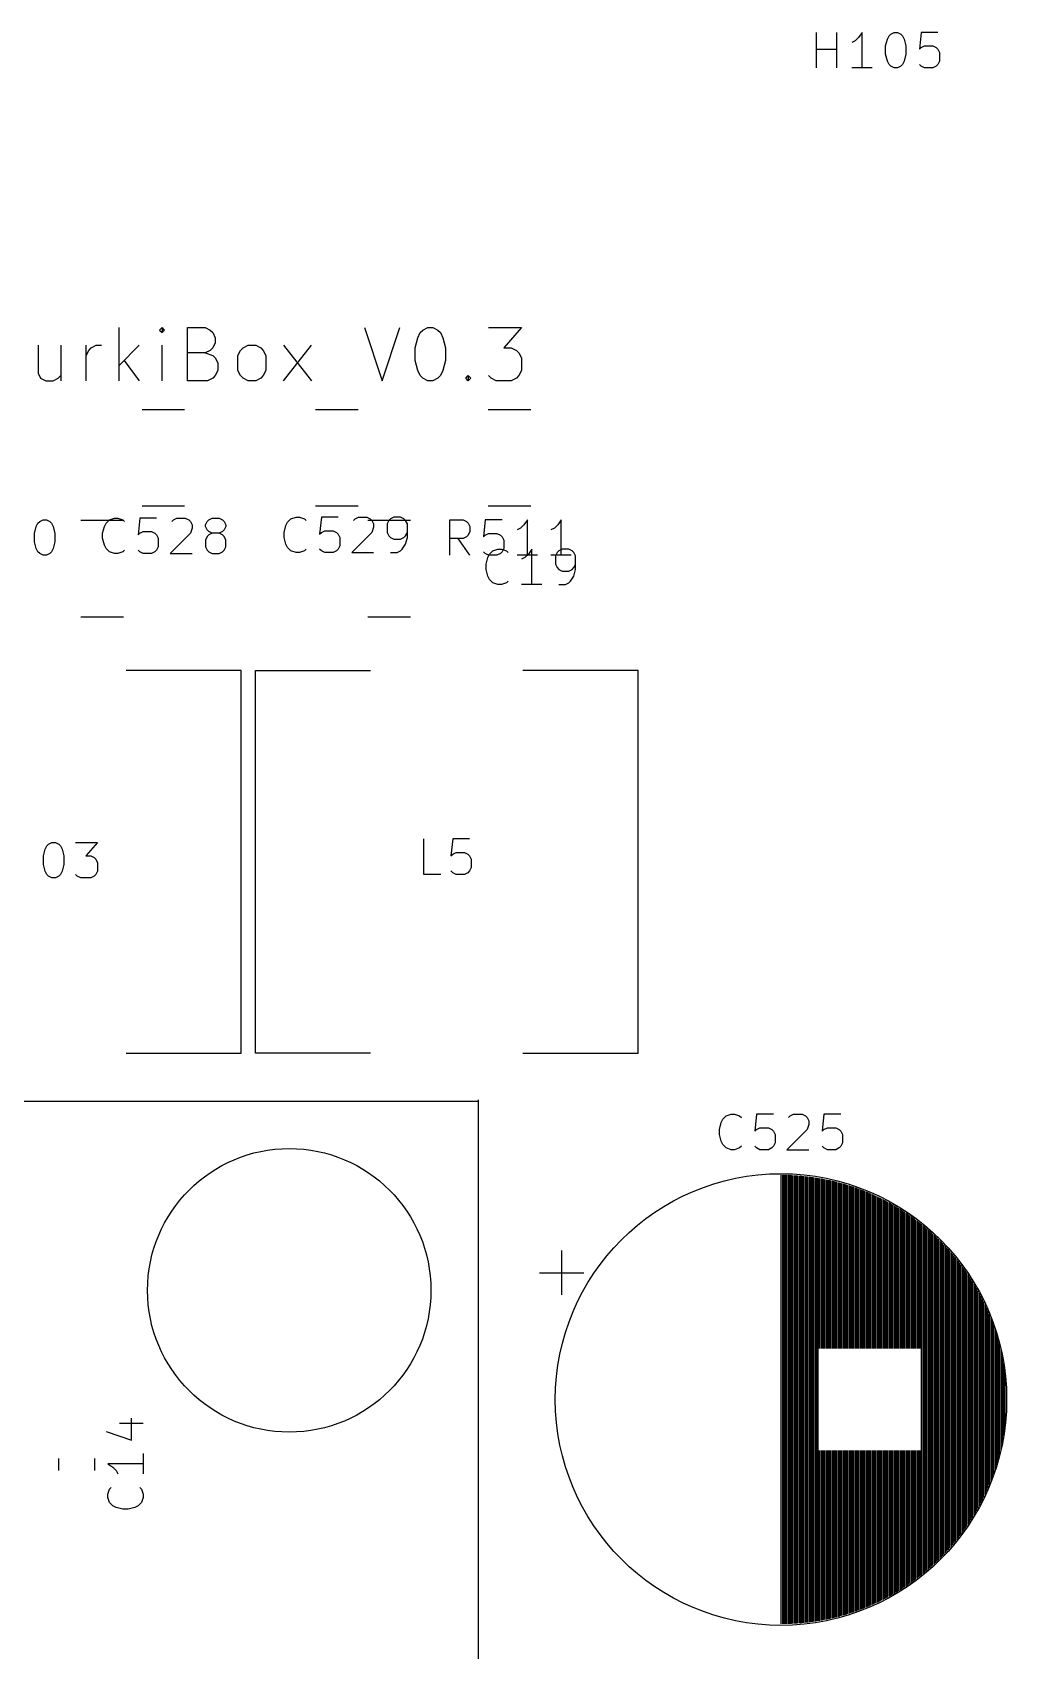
# Model space of a CAD drawing. Extents: x 51 to 209, y -132 to -32.
# Drawn here: x 181.62 to 209.12, y -78.38 to -32.74 of the extents above; entities that cross this region are included whole.
import ezdxf

# ---------------------------------------------------------------- set-up
doc = ezdxf.new("R2010")
doc.units = 0
doc.layers.add('BLACK', color=7, linetype='CONTINUOUS')

msp = doc.modelspace()

# ---------------------------------------------------------------- linework, layer by layer
at = {"layer": 'BLACK', "linetype": 'CONTINUOUS'}
for p, q in [((203.752, -33.7364), (203.752, -32.7364)), ((204.323, -33.7364), (204.323, -32.7364)), ((205.037, -32.7364), (204.942, -32.8792)), ((205.037, -33.7364), (205.037, -32.7364)), ((205.752, -32.9269), (205.799, -32.8316)), ((205.799, -32.8316), (205.847, -32.784)), ((205.847, -32.784), (205.942, -32.7364)), ((205.942, -32.7364), (206.037, -32.7364)), ((206.037, -32.7364), (206.133, -32.784)), ((206.133, -32.784), (206.18, -32.8316)), ((206.18, -32.8316), (206.228, -32.9269)), ((206.704, -32.7364), (206.656, -33.2126)), ((207.18, -32.7364), (206.704, -32.7364)), ((203.752, -33.2126), (204.323, -33.2126)), ((204.847, -32.9745), (204.752, -33.0221)), ((204.942, -32.8792), (204.847, -32.9745)), ((205.704, -33.1173), (205.752, -32.9269)), ((205.704, -33.3554), (205.704, -33.1173)), ((206.228, -32.9269), (206.276, -33.1173)), ((206.276, -33.1173), (206.276, -33.3554)), ((206.656, -33.2126), (206.704, -33.165)), ((206.704, -33.165), (206.799, -33.1173)), ((206.799, -33.1173), (207.037, -33.1173)), ((207.037, -33.1173), (207.133, -33.165)), ((207.133, -33.165), (207.18, -33.2126)), ((207.18, -33.2126), (207.228, -33.3078)), ((207.228, -33.3078), (207.228, -33.5459)), ((205.323, -33.7364), (204.752, -33.7364)), ((205.752, -33.5459), (205.704, -33.3554)), ((205.799, -33.6411), (205.752, -33.5459)), ((205.847, -33.6888), (205.799, -33.6411)), ((205.942, -33.7364), (205.847, -33.6888)), ((206.037, -33.7364), (205.942, -33.7364)), ((206.133, -33.6888), (206.037, -33.7364)), ((206.18, -33.6411), (206.133, -33.6888)), ((206.228, -33.5459), (206.18, -33.6411)), ((206.276, -33.3554), (206.228, -33.5459)), ((206.704, -33.6888), (206.656, -33.6411)), ((206.799, -33.7364), (206.704, -33.6888)), ((207.037, -33.7364), (206.799, -33.7364)), ((207.133, -33.6888), (207.037, -33.7364)), ((207.18, -33.6411), (207.133, -33.6888)), ((207.228, -33.5459), (207.18, -33.6411)), ((184.066, -42.5626), (184.066, -41.0626)), ((185.28, -41.0626), (185.209, -41.134)), ((185.352, -41.134), (185.28, -41.0626)), ((185.28, -41.0626), (185.28, -41.2054)), ((185.995, -42.5626), (185.995, -41.0626)), ((185.995, -41.0626), (186.495, -41.0626)), ((186.495, -41.0626), (186.637, -41.134)), ((190.995, -41.0626), (191.495, -42.5626)), ((191.495, -42.5626), (191.995, -41.0626)), ((192.637, -41.134), (192.78, -41.0626)), ((192.78, -41.0626), (192.923, -41.0626)), ((192.923, -41.0626), (193.066, -41.134)), ((194.495, -41.0626), (195.423, -41.0626)), ((195.423, -41.0626), (194.923, -41.634)), ((185.209, -41.134), (185.28, -41.2054)), ((185.28, -41.2054), (185.352, -41.134)), ((186.637, -41.134), (186.709, -41.2054)), ((186.709, -41.2054), (186.78, -41.3483)), ((186.78, -41.4911), (186.709, -41.634)), ((186.78, -41.3483), (186.78, -41.4911)), ((192.423, -41.634), (192.495, -41.3483)), ((192.495, -41.3483), (192.566, -41.2054)), ((192.566, -41.2054), (192.637, -41.134)), ((193.066, -41.134), (193.137, -41.2054)), ((193.137, -41.2054), (193.209, -41.3483)), ((193.209, -41.3483), (193.28, -41.634)), ((181.78, -41.5626), (181.78, -42.3483)), ((182.423, -41.5626), (182.423, -42.5626)), ((183.137, -42.5626), (183.137, -41.5626)), ((183.137, -41.8483), (183.209, -41.7054)), ((183.209, -41.7054), (183.28, -41.634)), ((183.28, -41.634), (183.423, -41.5626)), ((183.423, -41.5626), (183.566, -41.5626)), ((184.637, -41.5626), (184.066, -42.134)), ((184.209, -41.9911), (184.637, -42.5626)), ((185.28, -42.5626), (185.28, -41.5626)), ((186.495, -41.7769), (185.995, -41.7769)), ((186.637, -41.7054), (186.495, -41.7769)), ((186.495, -41.7769), (186.709, -41.8483)), ((186.709, -41.634), (186.637, -41.7054)), ((186.709, -41.8483), (186.78, -41.9197)), ((186.78, -41.9197), (186.852, -42.0626)), ((187.423, -41.8483), (187.495, -41.7054)), ((187.423, -42.2769), (187.423, -41.8483)), ((187.495, -41.7054), (187.566, -41.634)), ((187.566, -41.634), (187.709, -41.5626)), ((187.709, -41.5626), (187.923, -41.5626)), ((187.923, -41.5626), (188.066, -41.634)), ((188.066, -41.634), (188.137, -41.7054)), ((188.137, -41.7054), (188.209, -41.8483)), ((188.209, -41.8483), (188.209, -42.2769)), ((188.709, -42.5626), (189.495, -41.5626)), ((188.709, -41.5626), (189.495, -42.5626)), ((192.423, -41.9911), (192.423, -41.634)), ((192.495, -42.2769), (192.423, -41.9911)), ((193.28, -41.9911), (193.209, -42.2769)), ((193.28, -41.634), (193.28, -41.9911)), ((194.923, -41.634), (195.137, -41.634)), ((195.137, -41.634), (195.28, -41.7054)), ((195.28, -41.7054), (195.352, -41.7769)), ((195.352, -41.7769), (195.423, -41.9197)), ((195.423, -41.9197), (195.423, -42.2769)), ((181.78, -42.3483), (181.852, -42.4911)), ((182.352, -42.4911), (182.423, -42.4197)), ((186.78, -42.4197), (186.709, -42.4911)), ((186.852, -42.2769), (186.78, -42.4197)), ((186.852, -42.0626), (186.852, -42.2769)), ((187.495, -42.4197), (187.423, -42.2769)), ((187.566, -42.4911), (187.495, -42.4197)), ((188.137, -42.4197), (188.066, -42.4911)), ((188.209, -42.2769), (188.137, -42.4197)), ((192.566, -42.4197), (192.495, -42.2769)), ((192.637, -42.4911), (192.566, -42.4197)), ((193.137, -42.4197), (193.066, -42.4911)), ((193.209, -42.2769), (193.137, -42.4197)), ((193.852, -42.4911), (193.923, -42.4197)), ((193.923, -42.4197), (193.995, -42.4911)), ((193.923, -42.4197), (193.923, -42.5626)), ((194.566, -42.4911), (194.495, -42.4197)), ((195.352, -42.4197), (195.28, -42.4911)), ((195.423, -42.2769), (195.352, -42.4197)), ((181.852, -42.4911), (181.995, -42.5626)), ((181.995, -42.5626), (182.209, -42.5626)), ((182.209, -42.5626), (182.352, -42.4911)), ((186.566, -42.5626), (185.995, -42.5626)), ((186.709, -42.4911), (186.566, -42.5626)), ((187.709, -42.5626), (187.566, -42.4911)), ((187.923, -42.5626), (187.709, -42.5626)), ((188.066, -42.4911), (187.923, -42.5626)), ((192.78, -42.5626), (192.637, -42.4911)), ((192.923, -42.5626), (192.78, -42.5626)), ((193.066, -42.4911), (192.923, -42.5626)), ((193.923, -42.5626), (193.852, -42.4911)), ((193.995, -42.4911), (193.923, -42.5626)), ((194.709, -42.5626), (194.566, -42.4911)), ((195.137, -42.5626), (194.709, -42.5626)), ((195.28, -42.4911), (195.137, -42.5626)), ((184.714, -43.374), (185.918, -43.374)), ((189.614, -43.374), (190.818, -43.374)), ((194.489, -43.374), (195.693, -43.374)), ((184.714, -46.094), (185.918, -46.094)), ((189.614, -46.094), (190.818, -46.094)), ((194.489, -46.094), (195.693, -46.094)), ((181.778, -46.5816), (181.826, -46.534)), ((181.826, -46.534), (181.921, -46.4864)), ((181.921, -46.4864), (182.016, -46.4864)), ((182.016, -46.4864), (182.111, -46.534)), ((182.111, -46.534), (182.159, -46.5816)), ((182.989, -46.499), (184.193, -46.499)), ((183.698, -46.5792), (183.793, -46.484)), ((183.793, -46.484), (183.936, -46.4364)), ((183.936, -46.4364), (184.031, -46.4364)), ((184.031, -46.4364), (184.174, -46.484)), ((184.174, -46.484), (184.222, -46.5316)), ((184.651, -46.4364), (184.603, -46.9126)), ((185.127, -46.4364), (184.651, -46.4364)), ((185.555, -46.5316), (185.603, -46.484)), ((185.603, -46.484), (185.698, -46.4364)), ((185.698, -46.4364), (185.936, -46.4364)), ((185.936, -46.4364), (186.031, -46.484)), ((186.031, -46.484), (186.079, -46.5316)), ((186.079, -46.5316), (186.127, -46.6269)), ((186.508, -46.6269), (186.555, -46.5316)), ((186.555, -46.5316), (186.603, -46.484)), ((186.603, -46.484), (186.698, -46.4364)), ((186.698, -46.4364), (186.889, -46.4364)), ((186.889, -46.4364), (186.984, -46.484)), ((186.984, -46.484), (187.031, -46.5316)), ((187.031, -46.5316), (187.079, -46.6269)), ((188.776, -46.6495), (188.823, -46.5542)), ((188.823, -46.5542), (188.918, -46.459)), ((188.918, -46.459), (189.061, -46.4114)), ((189.061, -46.4114), (189.156, -46.4114)), ((189.156, -46.4114), (189.299, -46.459)), ((189.299, -46.459), (189.347, -46.5066)), ((189.776, -46.4114), (189.728, -46.8876)), ((190.252, -46.4114), (189.776, -46.4114)), ((190.68, -46.5066), (190.728, -46.459)), ((190.728, -46.459), (190.823, -46.4114)), ((190.823, -46.4114), (191.061, -46.4114)), ((191.061, -46.4114), (191.156, -46.459)), ((191.089, -46.499), (192.293, -46.499)), ((191.156, -46.459), (191.204, -46.5066)), ((191.204, -46.5066), (191.252, -46.6019)), ((191.68, -46.5066), (191.633, -46.6019)), ((191.728, -46.459), (191.68, -46.5066)), ((191.823, -46.4114), (191.728, -46.459)), ((192.014, -46.4114), (191.823, -46.4114)), ((192.109, -46.459), (192.014, -46.4114)), ((192.156, -46.5066), (192.109, -46.459)), ((192.204, -46.6019), (192.156, -46.5066)), ((193.401, -47.4864), (193.401, -46.4864)), ((193.401, -46.4864), (193.781, -46.4864)), ((193.781, -46.4864), (193.877, -46.534)), ((193.877, -46.534), (193.924, -46.5816)), ((194.401, -46.4864), (194.353, -46.9626)), ((194.877, -46.4864), (194.401, -46.4864)), ((195.591, -46.4864), (195.496, -46.6292)), ((195.591, -47.4864), (195.591, -46.4864)), ((196.543, -46.4864), (196.448, -46.6292)), ((196.543, -47.4864), (196.543, -46.4864)), ((181.683, -46.8673), (181.73, -46.6769)), ((181.683, -47.1054), (181.683, -46.8673)), ((181.73, -46.6769), (181.778, -46.5816)), ((182.159, -46.5816), (182.206, -46.6769)), ((182.206, -46.6769), (182.254, -46.8673)), ((182.254, -46.8673), (182.254, -47.1054)), ((183.603, -46.865), (183.651, -46.6745)), ((183.603, -47.0078), (183.603, -46.865)), ((183.651, -47.1983), (183.603, -47.0078)), ((183.651, -46.6745), (183.698, -46.5792)), ((184.603, -46.9126), (184.651, -46.865)), ((184.651, -46.865), (184.746, -46.8173)), ((184.746, -46.8173), (184.984, -46.8173)), ((184.984, -46.8173), (185.079, -46.865)), ((185.079, -46.865), (185.127, -46.9126)), ((185.127, -46.9126), (185.174, -47.0078)), ((185.174, -47.0078), (185.174, -47.2459)), ((186.079, -46.865), (185.508, -47.4364)), ((186.127, -46.7221), (186.079, -46.865)), ((186.127, -46.6269), (186.127, -46.7221)), ((186.508, -46.6745), (186.508, -46.6269)), ((186.555, -46.7697), (186.508, -46.6745)), ((186.555, -46.9602), (186.508, -47.0554)), ((186.603, -46.8173), (186.555, -46.7697)), ((186.603, -46.9126), (186.555, -46.9602)), ((186.698, -46.865), (186.603, -46.8173)), ((186.698, -46.865), (186.603, -46.9126)), ((186.889, -46.865), (186.698, -46.865)), ((186.984, -46.8173), (186.889, -46.865)), ((186.984, -46.9126), (186.889, -46.865)), ((187.031, -46.7697), (186.984, -46.8173)), ((187.031, -46.9602), (186.984, -46.9126)), ((187.079, -46.6745), (187.031, -46.7697)), ((187.079, -47.0554), (187.031, -46.9602)), ((187.079, -46.6269), (187.079, -46.6745)), ((188.728, -46.84), (188.776, -46.6495)), ((188.728, -46.9828), (188.728, -46.84)), ((188.776, -47.1733), (188.728, -46.9828)), ((189.728, -46.8876), (189.776, -46.84)), ((189.776, -46.84), (189.871, -46.7923)), ((189.871, -46.7923), (190.109, -46.7923)), ((190.109, -46.7923), (190.204, -46.84)), ((190.204, -46.84), (190.252, -46.8876)), ((190.252, -46.8876), (190.299, -46.9828)), ((190.299, -46.9828), (190.299, -47.2209)), ((191.204, -46.84), (190.633, -47.4114)), ((191.252, -46.6971), (191.204, -46.84)), ((191.252, -46.6019), (191.252, -46.6971)), ((191.633, -46.6019), (191.633, -46.84)), ((191.633, -46.84), (191.68, -46.9352)), ((191.68, -46.9352), (191.728, -46.9828)), ((191.728, -46.9828), (191.823, -47.0304)), ((192.014, -47.0304), (192.109, -46.9828)), ((192.109, -46.9828), (192.156, -46.9352)), ((192.156, -46.9352), (192.204, -46.84)), ((192.156, -47.1733), (192.204, -46.9828)), ((192.204, -46.9828), (192.204, -46.6019)), ((193.781, -47.0102), (193.401, -47.0102)), ((193.972, -47.4864), (193.639, -47.0102)), ((193.877, -46.9626), (193.781, -47.0102)), ((193.924, -46.915), (193.877, -46.9626)), ((193.924, -46.5816), (193.972, -46.6769)), ((193.972, -46.8197), (193.924, -46.915)), ((193.972, -46.6769), (193.972, -46.8197)), ((194.353, -46.9626), (194.401, -46.915)), ((194.401, -46.915), (194.496, -46.8673)), ((194.496, -46.8673), (194.734, -46.8673)), ((194.734, -46.8673), (194.829, -46.915)), ((194.829, -46.915), (194.877, -46.9626)), ((194.877, -46.9626), (194.924, -47.0578)), ((195.401, -46.7245), (195.305, -46.7721)), ((195.496, -46.6292), (195.401, -46.7245)), ((196.353, -46.7245), (196.258, -46.7721)), ((196.448, -46.6292), (196.353, -46.7245)), ((181.73, -47.2959), (181.683, -47.1054)), ((181.778, -47.3911), (181.73, -47.2959)), ((181.826, -47.4388), (181.778, -47.3911)), ((181.921, -47.4864), (181.826, -47.4388)), ((182.111, -47.4388), (182.016, -47.4864)), ((182.159, -47.3911), (182.111, -47.4388)), ((182.206, -47.2959), (182.159, -47.3911)), ((182.254, -47.1054), (182.206, -47.2959)), ((183.698, -47.2935), (183.651, -47.1983)), ((183.793, -47.3888), (183.698, -47.2935)), ((183.936, -47.4364), (183.793, -47.3888)), ((184.031, -47.4364), (183.936, -47.4364)), ((184.174, -47.3888), (184.031, -47.4364)), ((184.222, -47.3411), (184.174, -47.3888)), ((184.651, -47.3888), (184.603, -47.3411)), ((184.746, -47.4364), (184.651, -47.3888)), ((184.984, -47.4364), (184.746, -47.4364)), ((185.079, -47.3888), (184.984, -47.4364)), ((185.127, -47.3411), (185.079, -47.3888)), ((185.174, -47.2459), (185.127, -47.3411)), ((185.508, -47.4364), (186.127, -47.4364)), ((186.508, -47.0554), (186.508, -47.2459)), ((186.508, -47.2459), (186.555, -47.3411)), ((186.555, -47.3411), (186.603, -47.3888)), ((186.603, -47.3888), (186.698, -47.4364)), ((186.698, -47.4364), (186.889, -47.4364)), ((186.889, -47.4364), (186.984, -47.3888)), ((186.984, -47.3888), (187.031, -47.3411)), ((187.031, -47.3411), (187.079, -47.2459)), ((187.079, -47.2459), (187.079, -47.0554)), ((188.823, -47.2685), (188.776, -47.1733)), ((188.918, -47.3638), (188.823, -47.2685)), ((189.061, -47.4114), (188.918, -47.3638)), ((189.156, -47.4114), (189.061, -47.4114)), ((189.299, -47.3638), (189.156, -47.4114)), ((189.347, -47.3161), (189.299, -47.3638)), ((189.776, -47.3638), (189.728, -47.3161)), ((189.871, -47.4114), (189.776, -47.3638)), ((190.109, -47.4114), (189.871, -47.4114)), ((190.204, -47.3638), (190.109, -47.4114)), ((190.252, -47.3161), (190.204, -47.3638)), ((190.299, -47.2209), (190.252, -47.3161)), ((190.633, -47.4114), (191.252, -47.4114)), ((191.728, -47.4114), (191.918, -47.4114)), ((191.823, -47.0304), (192.014, -47.0304)), ((191.918, -47.4114), (192.014, -47.3638)), ((192.014, -47.3638), (192.061, -47.3161)), ((192.061, -47.3161), (192.156, -47.1733)), ((194.401, -47.4388), (194.353, -47.3911)), ((194.496, -47.4864), (194.401, -47.4388)), ((194.477, -47.5495), (194.524, -47.4542)), ((194.524, -47.4542), (194.62, -47.359)), ((194.62, -47.359), (194.762, -47.3114)), ((194.829, -47.4388), (194.734, -47.4864)), ((194.762, -47.3114), (194.858, -47.3114)), ((194.877, -47.3911), (194.829, -47.4388)), ((194.858, -47.3114), (195.001, -47.359)), ((194.924, -47.2959), (194.877, -47.3911)), ((194.924, -47.0578), (194.924, -47.2959)), ((195.001, -47.359), (195.048, -47.4066)), ((195.62, -47.4542), (195.524, -47.5495)), ((195.715, -47.3114), (195.62, -47.4542)), ((195.715, -48.3114), (195.715, -47.3114)), ((196.429, -47.4066), (196.381, -47.5019)), ((196.477, -47.359), (196.429, -47.4066)), ((196.572, -47.3114), (196.477, -47.359)), ((196.762, -47.3114), (196.572, -47.3114)), ((196.858, -47.359), (196.762, -47.3114)), ((196.905, -47.4066), (196.858, -47.359)), ((196.953, -47.5019), (196.905, -47.4066)), ((182.016, -47.4864), (181.921, -47.4864)), ((194.429, -47.74), (194.477, -47.5495)), ((194.429, -47.8828), (194.429, -47.74)), ((194.477, -48.0733), (194.429, -47.8828)), ((194.734, -47.4864), (194.496, -47.4864)), ((195.877, -47.4864), (195.305, -47.4864)), ((195.524, -47.5495), (195.429, -47.5971)), ((196.829, -47.4864), (196.258, -47.4864)), ((196.381, -47.5019), (196.381, -47.74)), ((196.381, -47.74), (196.429, -47.8352)), ((196.429, -47.8352), (196.477, -47.8828)), ((196.477, -47.8828), (196.572, -47.9304)), ((196.762, -47.9304), (196.858, -47.8828)), ((196.858, -47.8828), (196.905, -47.8352)), ((196.905, -47.8352), (196.953, -47.74)), ((196.905, -48.0733), (196.953, -47.8828)), ((196.953, -47.8828), (196.953, -47.5019)), ((194.524, -48.1685), (194.477, -48.0733)), ((194.62, -48.2638), (194.524, -48.1685)), ((194.762, -48.3114), (194.62, -48.2638)), ((194.858, -48.3114), (194.762, -48.3114)), ((195.001, -48.2638), (194.858, -48.3114)), ((195.048, -48.2161), (195.001, -48.2638)), ((196.001, -48.3114), (195.429, -48.3114)), ((196.477, -48.3114), (196.667, -48.3114)), ((196.572, -47.9304), (196.762, -47.9304)), ((196.667, -48.3114), (196.762, -48.2638)), ((196.762, -48.2638), (196.81, -48.2161)), ((196.81, -48.2161), (196.905, -48.0733)), ((182.989, -49.219), (184.193, -49.219)), ((191.089, -49.219), (192.293, -49.219)), ((187.516, -50.734), (184.266, -50.734)), ((187.516, -61.534), (187.516, -50.734)), ((187.916, -50.734), (191.166, -50.734)), ((187.916, -61.534), (187.916, -50.734)), ((198.716, -50.734), (195.466, -50.734)), ((198.716, -61.534), (198.716, -50.734)), ((181.983, -55.7769), (182.03, -55.6816)), ((182.03, -55.6816), (182.078, -55.634)), ((182.078, -55.634), (182.173, -55.5864)), ((182.173, -55.5864), (182.268, -55.5864)), ((182.268, -55.5864), (182.364, -55.634)), ((182.364, -55.634), (182.411, -55.6816)), ((182.411, -55.6816), (182.459, -55.7769)), ((182.84, -55.5864), (183.459, -55.5864)), ((183.459, -55.5864), (183.126, -55.9673)), ((192.673, -56.4864), (192.673, -55.4864)), ((193.483, -55.4864), (193.435, -55.9626)), ((193.959, -55.4864), (193.483, -55.4864)), ((181.935, -55.9673), (181.983, -55.7769)), ((181.935, -56.2054), (181.935, -55.9673)), ((182.459, -55.7769), (182.506, -55.9673)), ((182.506, -55.9673), (182.506, -56.2054)), ((183.126, -55.9673), (183.268, -55.9673)), ((183.268, -55.9673), (183.364, -56.015)), ((183.364, -56.015), (183.411, -56.0626)), ((183.411, -56.0626), (183.459, -56.1578)), ((193.435, -55.9626), (193.483, -55.915)), ((193.483, -55.915), (193.578, -55.8673)), ((193.578, -55.8673), (193.816, -55.8673)), ((193.816, -55.8673), (193.911, -55.915)), ((193.911, -55.915), (193.959, -55.9626)), ((193.959, -55.9626), (194.006, -56.0578)), ((194.006, -56.0578), (194.006, -56.2959)), ((181.983, -56.3959), (181.935, -56.2054)), ((182.03, -56.4911), (181.983, -56.3959)), ((182.078, -56.5388), (182.03, -56.4911)), ((182.173, -56.5864), (182.078, -56.5388)), ((182.268, -56.5864), (182.173, -56.5864)), ((182.364, -56.5388), (182.268, -56.5864)), ((182.411, -56.4911), (182.364, -56.5388)), ((182.459, -56.3959), (182.411, -56.4911)), ((182.506, -56.2054), (182.459, -56.3959)), ((182.887, -56.5388), (182.84, -56.4911)), ((182.983, -56.5864), (182.887, -56.5388)), ((183.268, -56.5864), (182.983, -56.5864)), ((183.364, -56.5388), (183.268, -56.5864)), ((183.411, -56.4911), (183.364, -56.5388)), ((183.459, -56.3959), (183.411, -56.4911)), ((183.459, -56.1578), (183.459, -56.3959)), ((193.149, -56.4864), (192.673, -56.4864)), ((193.483, -56.4388), (193.435, -56.3911)), ((193.578, -56.4864), (193.483, -56.4388)), ((193.816, -56.4864), (193.578, -56.4864)), ((193.911, -56.4388), (193.816, -56.4864)), ((193.959, -56.3911), (193.911, -56.4388)), ((194.006, -56.2959), (193.959, -56.3911)), ((184.266, -61.534), (187.516, -61.534)), ((191.166, -61.534), (187.916, -61.534)), ((195.466, -61.534), (198.716, -61.534)), ((136.295, -62.885), (194.205, -62.885)), ((194.205, -62.845), (194.205, -99.755)), ((201.06, -63.4905), (201.107, -63.3952)), ((201.107, -63.3952), (201.202, -63.3)), ((201.202, -63.3), (201.345, -63.2524)), ((201.345, -63.2524), (201.44, -63.2524)), ((201.44, -63.2524), (201.583, -63.3)), ((201.583, -63.3), (201.631, -63.3476)), ((202.06, -63.2524), (202.012, -63.7286)), ((202.536, -63.2524), (202.06, -63.2524)), ((202.964, -63.3476), (203.012, -63.3)), ((203.012, -63.3), (203.107, -63.2524)), ((203.107, -63.2524), (203.345, -63.2524)), ((203.345, -63.2524), (203.44, -63.3)), ((203.44, -63.3), (203.488, -63.3476)), ((203.488, -63.3476), (203.536, -63.4429)), ((203.536, -63.4429), (203.536, -63.5381)), ((203.964, -63.2524), (203.917, -63.7286)), ((204.44, -63.2524), (203.964, -63.2524)), ((201.012, -63.681), (201.06, -63.4905)), ((201.012, -63.8238), (201.012, -63.681)), ((201.06, -64.0143), (201.012, -63.8238)), ((202.012, -63.7286), (202.06, -63.681)), ((202.06, -63.681), (202.155, -63.6333)), ((202.155, -63.6333), (202.393, -63.6333)), ((202.393, -63.6333), (202.488, -63.681)), ((202.488, -63.681), (202.536, -63.7286)), ((202.536, -63.7286), (202.583, -63.8238)), ((202.583, -63.8238), (202.583, -64.0619)), ((203.488, -63.681), (202.917, -64.2524)), ((203.536, -63.5381), (203.488, -63.681)), ((203.917, -63.7286), (203.964, -63.681)), ((203.964, -63.681), (204.06, -63.6333)), ((204.06, -63.6333), (204.298, -63.6333)), ((204.298, -63.6333), (204.393, -63.681)), ((204.393, -63.681), (204.44, -63.7286)), ((204.44, -63.7286), (204.488, -63.8238)), ((204.488, -63.8238), (204.488, -64.0619)), ((201.107, -64.1095), (201.06, -64.0143)), ((201.202, -64.2048), (201.107, -64.1095)), ((201.345, -64.2524), (201.202, -64.2048)), ((201.44, -64.2524), (201.345, -64.2524)), ((201.583, -64.2048), (201.44, -64.2524)), ((201.631, -64.1571), (201.583, -64.2048)), ((202.06, -64.2048), (202.012, -64.1571)), ((202.155, -64.2524), (202.06, -64.2048)), ((202.393, -64.2524), (202.155, -64.2524)), ((202.488, -64.2048), (202.393, -64.2524)), ((202.536, -64.1571), (202.488, -64.2048)), ((202.583, -64.0619), (202.536, -64.1571)), ((202.917, -64.2524), (203.536, -64.2524)), ((203.964, -64.2048), (203.917, -64.1571)), ((204.06, -64.2524), (203.964, -64.2048)), ((204.298, -64.2524), (204.06, -64.2524)), ((204.393, -64.2048), (204.298, -64.2524)), ((204.44, -64.1571), (204.393, -64.2048)), ((204.488, -64.0619), (204.44, -64.1571)), ((202.75, -64.97), (202.75, -77.63)), ((202.79, -64.97), (202.79, -77.63)), ((202.83, -64.97), (202.83, -77.63)), ((202.87, -64.971), (202.87, -77.629)), ((202.91, -64.972), (202.91, -77.628)), ((202.95, -64.973), (202.95, -77.627)), ((202.99, -64.974), (202.99, -77.626)), ((203.03, -64.976), (203.03, -77.624)), ((203.07, -64.978), (203.07, -77.622)), ((203.11, -64.98), (203.11, -77.62)), ((203.15, -64.982), (203.15, -77.618)), ((203.19, -64.985), (203.19, -77.615)), ((203.23, -64.988), (203.23, -77.612)), ((203.27, -64.991), (203.27, -77.609)), ((203.31, -64.994), (203.31, -77.606)), ((203.35, -64.998), (203.35, -77.602)), ((203.39, -65.002), (203.39, -77.598)), ((203.43, -65.006), (203.43, -77.594)), ((203.471, -65.01), (203.471, -77.59)), ((203.511, -65.015), (203.511, -77.585)), ((203.551, -65.02), (203.551, -77.58)), ((203.591, -65.025), (203.591, -77.575)), ((203.631, -65.031), (203.631, -77.569)), ((203.671, -65.036), (203.671, -77.564)), ((203.711, -65.042), (203.711, -77.558)), ((203.751, -65.048), (203.751, -77.552)), ((203.791, -65.055), (203.791, -77.545)), ((203.831, -65.062), (203.831, -69.86)), ((203.871, -65.069), (203.871, -69.86)), ((203.911, -65.076), (203.911, -69.86)), ((203.951, -65.084), (203.951, -69.86)), ((203.991, -65.091), (203.991, -69.86)), ((204.031, -65.099), (204.031, -69.86)), ((204.071, -65.108), (204.071, -69.86)), ((204.111, -65.116), (204.111, -69.86)), ((204.151, -65.125), (204.151, -69.86)), ((204.191, -65.134), (204.191, -69.86)), ((204.231, -65.144), (204.231, -69.86)), ((204.271, -65.154), (204.271, -69.86)), ((204.311, -65.163), (204.311, -69.86)), ((204.351, -65.174), (204.351, -69.86)), ((204.391, -65.184), (204.391, -69.86)), ((204.431, -65.195), (204.431, -69.86)), ((204.471, -65.206), (204.471, -69.86)), ((204.511, -65.217), (204.511, -69.86)), ((204.551, -65.229), (204.551, -69.86)), ((204.591, -65.241), (204.591, -69.86)), ((204.631, -65.253), (204.631, -69.86)), ((204.671, -65.266), (204.671, -69.86)), ((204.711, -65.279), (204.711, -69.86)), ((204.751, -65.292), (204.751, -69.86)), ((204.791, -65.305), (204.791, -69.86)), ((204.831, -65.319), (204.831, -69.86)), ((204.871, -65.333), (204.871, -69.86)), ((204.911, -65.347), (204.911, -69.86)), ((204.951, -65.361), (204.951, -69.86)), ((204.991, -65.376), (204.991, -69.86)), ((205.031, -65.392), (205.031, -69.86)), ((205.071, -65.407), (205.071, -69.86)), ((205.111, -65.423), (205.111, -69.86)), ((205.151, -65.439), (205.151, -69.86)), ((205.191, -65.455), (205.191, -69.86)), ((205.231, -65.472), (205.231, -69.86)), ((205.271, -65.489), (205.271, -69.86)), ((205.311, -65.507), (205.311, -69.86)), ((205.351, -65.524), (205.351, -69.86)), ((205.391, -65.542), (205.391, -69.86)), ((205.431, -65.561), (205.431, -69.86)), ((205.471, -65.579), (205.471, -69.86)), ((205.511, -65.598), (205.511, -69.86)), ((205.551, -65.618), (205.551, -69.86)), ((205.591, -65.638), (205.591, -69.86)), ((205.631, -65.658), (205.631, -69.86)), ((205.671, -65.678), (205.671, -69.86)), ((205.711, -65.699), (205.711, -69.86)), ((205.751, -65.72), (205.751, -69.86)), ((205.791, -65.742), (205.791, -69.86)), ((205.831, -65.764), (205.831, -69.86)), ((205.871, -65.786), (205.871, -69.86)), ((205.911, -65.809), (205.911, -69.86)), ((205.951, -65.832), (205.951, -69.86)), ((205.991, -65.855), (205.991, -69.86)), ((206.031, -65.879), (206.031, -69.86)), ((206.071, -65.903), (206.071, -69.86)), ((206.111, -65.928), (206.111, -69.86)), ((206.151, -65.953), (206.151, -69.86)), ((206.191, -65.978), (206.191, -69.86)), ((206.231, -66.004), (206.231, -69.86)), ((206.271, -66.03), (206.271, -69.86)), ((206.311, -66.057), (206.311, -69.86)), ((206.351, -66.084), (206.351, -69.86)), ((206.391, -66.112), (206.391, -69.86)), ((206.431, -66.14), (206.431, -69.86)), ((206.471, -66.169), (206.471, -69.86)), ((206.511, -66.198), (206.511, -69.86)), ((206.551, -66.227), (206.551, -69.86)), ((206.591, -66.257), (206.591, -69.86)), ((206.631, -66.288), (206.631, -69.86)), ((206.671, -66.318), (206.671, -69.86)), ((206.711, -66.35), (206.711, -76.25)), ((206.751, -66.382), (206.751, -76.218)), ((206.791, -66.415), (206.791, -76.185)), ((206.831, -66.448), (206.831, -76.152)), ((206.871, -66.481), (206.871, -76.119)), ((206.911, -66.515), (206.911, -76.085)), ((206.951, -66.55), (206.951, -76.05)), ((206.991, -66.586), (206.991, -76.014)), ((207.031, -66.622), (207.031, -75.978)), ((196.558, -67.1), (196.558, -68.35)), ((207.071, -66.658), (207.071, -75.942)), ((207.111, -66.695), (207.111, -75.905)), ((207.151, -66.733), (207.151, -75.867)), ((207.191, -66.772), (207.191, -75.828)), ((207.231, -66.811), (207.231, -75.789)), ((207.271, -66.851), (207.271, -75.749)), ((207.311, -66.892), (207.311, -75.708)), ((207.351, -66.933), (207.351, -75.667)), ((207.391, -66.975), (207.391, -75.625)), ((207.431, -67.018), (207.431, -75.582)), ((207.471, -67.062), (207.471, -75.538)), ((207.511, -67.106), (207.511, -75.494)), ((207.551, -67.152), (207.551, -75.448)), ((207.591, -67.198), (207.591, -75.402)), ((207.631, -67.245), (207.631, -75.355)), ((207.671, -67.293), (207.671, -75.307)), ((207.711, -67.343), (207.711, -75.257)), ((207.751, -67.393), (207.751, -75.207)), ((207.791, -67.444), (207.791, -75.156)), ((207.831, -67.496), (207.831, -75.104)), ((207.871, -67.55), (207.871, -75.05)), ((195.933, -67.725), (197.183, -67.725)), ((207.911, -67.604), (207.911, -74.996)), ((207.951, -67.66), (207.951, -74.94)), ((207.991, -67.717), (207.991, -74.883)), ((208.031, -67.776), (208.031, -74.824)), ((208.071, -67.836), (208.071, -74.764)), ((208.111, -67.898), (208.111, -74.702)), ((208.151, -67.961), (208.151, -74.639)), ((208.191, -68.025), (208.191, -74.575)), ((208.231, -68.092), (208.231, -74.508)), ((208.271, -68.16), (208.271, -74.44)), ((208.311, -68.231), (208.311, -74.369)), ((208.351, -68.304), (208.351, -74.296)), ((208.391, -68.379), (208.391, -74.221)), ((208.431, -68.456), (208.431, -74.144)), ((208.471, -68.536), (208.471, -74.064)), ((208.511, -68.619), (208.511, -73.981)), ((208.551, -68.706), (208.551, -73.894)), ((208.591, -68.796), (208.591, -73.804)), ((208.631, -68.89), (208.631, -73.71)), ((208.671, -68.988), (208.671, -73.612)), ((208.711, -69.091), (208.711, -73.509)), ((208.751, -69.2), (208.751, -73.4)), ((208.791, -69.316), (208.791, -73.284)), ((208.831, -69.439), (208.831, -73.161)), ((208.871, -69.572), (208.871, -73.028)), ((208.911, -69.717), (208.911, -72.883)), ((208.951, -69.878), (208.951, -72.722)), ((208.991, -70.059), (208.991, -72.541)), ((209.031, -70.272), (209.031, -72.328)), ((209.071, -70.543), (209.071, -72.057)), ((209.111, -70.983), (209.111, -71.617)), ((184.082, -71.9673), (184.748, -71.9673)), ((184.415, -72.4435), (184.415, -71.8245)), ((183.701, -72.2054), (184.415, -72.4435)), ((182.356, -72.9627), (182.356, -73.3053)), ((183.376, -72.9627), (183.376, -73.3053)), ((184.748, -72.8245), (184.748, -73.3959)), ((203.831, -72.74), (203.831, -77.538)), ((203.871, -72.74), (203.871, -77.531)), ((203.911, -72.74), (203.911, -77.524)), ((203.951, -72.74), (203.951, -77.516)), ((203.991, -72.74), (203.991, -77.509)), ((204.031, -72.74), (204.031, -77.501)), ((204.071, -72.74), (204.071, -77.492)), ((204.111, -72.74), (204.111, -77.484)), ((204.151, -72.74), (204.151, -77.475)), ((204.191, -72.74), (204.191, -77.466)), ((204.231, -72.74), (204.231, -77.456)), ((204.271, -72.74), (204.271, -77.446)), ((204.311, -72.74), (204.311, -77.437)), ((204.351, -72.74), (204.351, -77.426)), ((204.391, -72.74), (204.391, -77.416)), ((204.431, -72.74), (204.431, -77.405)), ((204.471, -72.74), (204.471, -77.394)), ((204.511, -72.74), (204.511, -77.383)), ((204.551, -72.74), (204.551, -77.371)), ((204.591, -72.74), (204.591, -77.359)), ((204.631, -72.74), (204.631, -77.347)), ((204.671, -72.74), (204.671, -77.334)), ((204.711, -72.74), (204.711, -77.321)), ((204.751, -72.74), (204.751, -77.308)), ((204.791, -72.74), (204.791, -77.295)), ((204.831, -72.74), (204.831, -77.281)), ((204.871, -72.74), (204.871, -77.267)), ((204.911, -72.74), (204.911, -77.253)), ((204.951, -72.74), (204.951, -77.239)), ((204.991, -72.74), (204.991, -77.224)), ((205.031, -72.74), (205.031, -77.208)), ((205.071, -72.74), (205.071, -77.193)), ((205.111, -72.74), (205.111, -77.177)), ((205.151, -72.74), (205.151, -77.161)), ((205.191, -72.74), (205.191, -77.145)), ((205.231, -72.74), (205.231, -77.128)), ((205.271, -72.74), (205.271, -77.111)), ((205.311, -72.74), (205.311, -77.093)), ((205.351, -72.74), (205.351, -77.076)), ((205.391, -72.74), (205.391, -77.058)), ((205.431, -72.74), (205.431, -77.039)), ((205.471, -72.74), (205.471, -77.021)), ((205.511, -72.74), (205.511, -77.002)), ((205.551, -72.74), (205.551, -76.982)), ((205.591, -72.74), (205.591, -76.962)), ((205.631, -72.74), (205.631, -76.942)), ((205.671, -72.74), (205.671, -76.922)), ((205.711, -72.74), (205.711, -76.901)), ((205.751, -72.74), (205.751, -76.88)), ((205.791, -72.74), (205.791, -76.858)), ((205.831, -72.74), (205.831, -76.836)), ((205.871, -72.74), (205.871, -76.814)), ((205.911, -72.74), (205.911, -76.791)), ((205.951, -72.74), (205.951, -76.768)), ((205.991, -72.74), (205.991, -76.745)), ((206.031, -72.74), (206.031, -76.721)), ((206.071, -72.74), (206.071, -76.697)), ((206.111, -72.74), (206.111, -76.672)), ((206.151, -72.74), (206.151, -76.647)), ((206.191, -72.74), (206.191, -76.622)), ((206.231, -72.74), (206.231, -76.596)), ((206.271, -72.74), (206.271, -76.57)), ((206.311, -72.74), (206.311, -76.543)), ((206.351, -72.74), (206.351, -76.516)), ((206.391, -72.74), (206.391, -76.488)), ((206.431, -72.74), (206.431, -76.46)), ((206.471, -72.74), (206.471, -76.431)), ((206.511, -72.74), (206.511, -76.402)), ((206.551, -72.74), (206.551, -76.373)), ((206.591, -72.74), (206.591, -76.343)), ((206.631, -72.74), (206.631, -76.312)), ((206.671, -72.74), (206.671, -76.282)), ((184.748, -73.1102), (183.748, -73.1102)), ((183.748, -73.1102), (183.891, -73.2054)), ((183.891, -73.2054), (183.986, -73.3007)), ((183.986, -73.3007), (184.034, -73.3959)), ((183.748, -73.9673), (183.796, -73.8245)), ((183.796, -73.8245), (183.844, -73.7769)), ((184.653, -73.7769), (184.701, -73.8245)), ((184.701, -73.8245), (184.748, -73.9673)), ((183.748, -74.0626), (183.748, -73.9673)), ((183.796, -74.2054), (183.748, -74.0626)), ((183.891, -74.3007), (183.796, -74.2054)), ((183.986, -74.3483), (183.891, -74.3007)), ((184.177, -74.3959), (183.986, -74.3483)), ((184.32, -74.3959), (184.177, -74.3959)), ((184.51, -74.3483), (184.32, -74.3959)), ((184.606, -74.3007), (184.51, -74.3483)), ((184.701, -74.2054), (184.606, -74.3007)), ((184.748, -74.0626), (184.701, -74.2054)), ((184.748, -73.9673), (184.748, -74.0626))]:
    msp.add_line(p, q, dxfattribs=at)
at = {"layer": 'BLACK'}
for centre, radius in [((188.87, -68.22), 4), ((202.75, -71.3), 6.37)]:
    msp.add_circle(centre, radius, dxfattribs=at)

doc.saveas('drawing.dxf')
